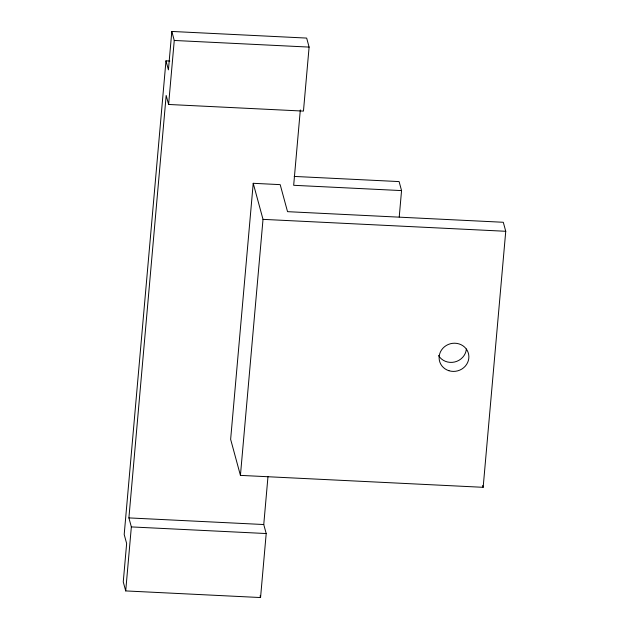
<?xml version="1.0" encoding="UTF-8"?>
<svg xmlns="http://www.w3.org/2000/svg" width="629" height="629" viewBox="0 0 629 629"><rect width="100%" height="100%" fill="white"/><g stroke="black" fill="none" stroke-linecap="round" stroke-linejoin="round"><path stroke-width="0.94" d="M169.885 61.037L165.977 60.84L124.196 534.493L126.641 543.503L123.253 581.911L125.706 590.922L260.555 597.55L266.201 533.541L263.755 524.531L267.985 476.562M125.706 590.922L131.351 526.913L128.898 517.903L166.166 95.459L168.611 104.469L303.461 111.097L309.106 47.089L306.661 38.078L171.811 31.45L168.423 69.85L165.977 60.84M168.611 104.469L174.257 40.46L171.811 31.45M253.22 183.306L230.639 439.333L240.427 475.382L483.158 487.31L505.747 231.283L503.294 222.273L287.539 211.666L280.188 184.635L253.22 183.306L263.016 219.356L240.427 475.382M300.324 109.918L293.672 185.296L401.554 190.595L399.226 216.981M174.257 40.46L309.106 47.089M294.168 176.427L399.108 181.584L401.554 190.595M263.016 219.356L505.747 231.283M128.898 517.903L263.755 524.531M131.351 526.913L266.201 533.541M482.671 485.509L483.158 487.31M260.068 595.749L260.555 597.55M466.38 349.024A14.947 14.035 -15.2 0 1 454.665 361.989A14.947 14.035 -15.2 0 1 438.523 355.511M448.957 370.725A14.947 14.035 -15.2 0 0 468.644 354.371A14.947 14.035 -15.2 0 0 444.389 346.838A14.947 14.035 -15.2 0 0 448.957 370.725"/></g></svg>
